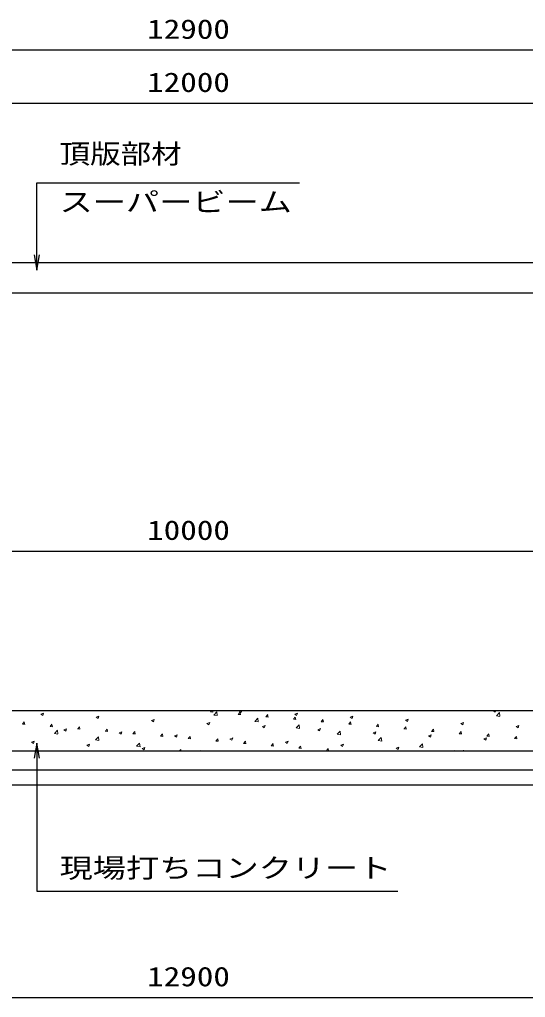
# Model space of a CAD drawing. Units: millimetres at full size. Extents: x 0 to 84100, y 0 to 59400.
# Drawn here: x 13822 to 20492, y 31720 to 44601 of the extents above; entities that cross this region are included whole.
import ezdxf
from ezdxf.enums import TextEntityAlignment as Align

# ---------------------------------------------------------------- set-up
doc = ezdxf.new("R2010")
doc.units = ezdxf.units.MM
for name, color, linetype, lineweight in [('D-DCR-HCHn', 4, 'Continuous', 9), ('D-STR-DIM', 7, 'Continuous', 25), ('D-STR-STRn', 1, 'Continuous', 25), ('D-STR-TXT', 7, 'Continuous', 25)]:
    doc.layers.add(name, color=color, linetype=linetype, lineweight=lineweight)
doc.styles.add('ＭＳ ゴシック', font='')
doc.styles.get('ＭＳ ゴシック').set_extended_font_data('MS Gothic')

# ---------------------------------------------------------------- blocks, each defined once
blk = doc.blocks.new('open_arrow')
at = {"color": 0, "linetype": 'Continuous', "lineweight": -2}
blk.add_lwpolyline([(7.5, 1.25), (0, 0), (7.5, -1.25)], dxfattribs=at)

msp = doc.modelspace()

# ---------------------------------------------------------------- linework, layer by layer
at = {"layer": 'D-DCR-HCHn'}
for p, q in [((14103.044, 35450.29), (14128.313, 35433.246)), ((14103.201, 35450.318), (14138.77, 35463.972)), ((14128.338, 35433.329), (14138.638, 35464.027)), ((14833.263, 35409.633), (14868.833, 35423.286)), ((14858.399, 35392.645), (14868.7, 35423.343)), ((16339.762, 35479.813), (16370.126, 35477.156)), ((16340.225, 35479.82), (16357.157, 35500)), ((16370.255, 35475.922), (16365.814, 35500)), ((16382.831, 35439.754), (16422.399, 35480.992)), ((16382.953, 35439.316), (16428.133, 35432.308)), ((16428.053, 35432.653), (16422.441, 35480.898)), ((16704.13, 35447.935), (16734.494, 35445.278)), ((16704.594, 35447.942), (16729.084, 35477.128)), ((16720.061, 35492.081), (16745.33, 35475.037)), ((16720.222, 35492.108), (16740.781, 35500)), ((16734.623, 35444.041), (16728.749, 35475.884)), ((16745.355, 35475.121), (16753.703, 35500)), ((17068.963, 35416.064), (17093.453, 35445.25)), ((17098.99, 35412.161), (17093.117, 35444.003)), ((17450.123, 35451.396), (17475.392, 35434.352)), ((17450.284, 35451.423), (17485.854, 35465.077)), ((17475.417, 35434.437), (17485.717, 35465.135)), ((18180.347, 35410.738), (18215.917, 35424.391)), ((18205.479, 35393.752), (18215.779, 35424.45)), ((20067.141, 35493.187), (20092.41, 35476.143)), ((20067.306, 35493.213), (20084.987, 35500)), ((20092.435, 35476.229), (20100.411, 35500)), ((20110.588, 35430.099), (20150.155, 35471.336)), ((20110.711, 35429.652), (20155.891, 35422.645)), ((20155.811, 35422.997), (20150.198, 35471.241)), ((13859.67, 35320.846), (13890.034, 35318.19)), ((13860.126, 35320.854), (13884.616, 35350.04)), ((13890.164, 35316.972), (13884.291, 35348.815)), ((14224.495, 35288.975), (14248.986, 35318.162)), ((14254.532, 35285.091), (14248.658, 35316.934)), ((14833.105, 35409.605), (14858.374, 35392.561)), ((15563.167, 35368.921), (15588.436, 35351.876)), ((15563.326, 35368.947), (15598.895, 35382.601)), ((15588.461, 35351.96), (15598.761, 35382.658)), ((16293.228, 35328.236), (16318.498, 35311.191)), ((16293.389, 35328.262), (16328.958, 35341.916)), ((16318.523, 35311.276), (16328.823, 35341.974)), ((16924.989, 35355.67), (16964.557, 35396.908)), ((16925.111, 35355.23), (16970.291, 35348.223)), ((16970.211, 35348.568), (16964.599, 35396.813)), ((17023.451, 35287.577), (17059.021, 35301.231)), ((17048.584, 35270.591), (17058.884, 35301.289)), ((17068.498, 35416.057), (17098.862, 35413.4)), ((17432.866, 35384.179), (17463.23, 35381.522)), ((17433.333, 35384.186), (17457.823, 35413.372)), ((17463.358, 35380.28), (17457.485, 35412.123)), ((17467.147, 35271.585), (17506.715, 35312.823)), ((17512.37, 35264.484), (17506.757, 35312.728)), ((17797.235, 35352.3), (17827.599, 35349.644)), ((17797.702, 35352.307), (17822.192, 35381.494)), ((17827.726, 35348.399), (17821.852, 35380.242)), ((18161.603, 35320.422), (18191.967, 35317.766)), ((18162.071, 35320.429), (18186.561, 35349.616)), ((18180.185, 35410.711), (18205.454, 35393.667)), ((18192.094, 35316.519), (18186.22, 35348.362)), ((18526.441, 35288.551), (18550.931, 35317.737)), ((18556.461, 35284.638), (18550.588, 35316.481)), ((18910.246, 35370.027), (18935.515, 35352.982)), ((18910.41, 35370.052), (18945.979, 35383.706)), ((18935.54, 35353.068), (18945.841, 35383.766)), ((19640.308, 35329.342), (19665.577, 35312.298)), ((19640.473, 35329.367), (19676.042, 35343.021)), ((19665.602, 35312.383), (19675.902, 35343.081)), ((20370.535, 35288.682), (20406.105, 35302.336)), ((20395.663, 35271.699), (20405.964, 35302.397)), ((14224.038, 35288.968), (14254.402, 35286.312)), ((14281.549, 35197.156), (14321.116, 35238.394)), ((14281.669, 35196.722), (14326.849, 35189.715)), ((14326.77, 35190.055), (14321.158, 35238.3)), ((14406.272, 35245.76), (14431.541, 35228.716)), ((14406.43, 35245.787), (14442, 35259.441)), ((14431.566, 35228.799), (14441.867, 35259.497)), ((14588.407, 35257.09), (14618.771, 35254.433)), ((14588.865, 35257.097), (14613.355, 35286.284)), ((14618.899, 35253.211), (14613.026, 35285.053)), ((14952.775, 35225.212), (14983.139, 35222.555)), ((14953.234, 35225.219), (14977.724, 35254.405)), ((14983.267, 35221.33), (14977.394, 35253.173)), ((15136.334, 35205.075), (15161.603, 35188.031)), ((15136.493, 35205.102), (15172.062, 35218.755)), ((15161.628, 35188.115), (15171.928, 35218.813)), ((15317.143, 35193.334), (15347.507, 35190.677)), ((15317.603, 35193.341), (15342.094, 35222.527)), ((15347.635, 35189.449), (15341.761, 35221.292)), ((15681.973, 35161.463), (15706.463, 35190.649)), ((15712.002, 35157.569), (15706.129, 35189.412)), ((15866.396, 35164.39), (15891.665, 35147.346)), ((15866.556, 35164.416), (15902.125, 35178.07)), ((15891.69, 35147.43), (15901.99, 35178.128)), ((17023.29, 35287.551), (17048.559, 35270.507)), ((17467.269, 35271.144), (17512.449, 35264.137)), ((17753.352, 35246.866), (17778.621, 35229.822)), ((17753.514, 35246.892), (17789.084, 35260.546)), ((17778.646, 35229.907), (17788.946, 35260.605)), ((18009.306, 35187.501), (18048.873, 35228.738)), ((18009.428, 35187.059), (18054.607, 35180.052)), ((18054.528, 35180.399), (18048.915, 35228.644)), ((18483.413, 35206.181), (18508.682, 35189.137)), ((18483.577, 35206.207), (18519.146, 35219.86)), ((18508.707, 35189.222), (18519.008, 35219.92)), ((18525.971, 35288.544), (18556.335, 35285.888)), ((18890.339, 35256.666), (18920.703, 35254.01)), ((18890.81, 35256.673), (18915.3, 35285.859)), ((18920.829, 35252.758), (18914.955, 35284.601)), ((19213.475, 35165.496), (19238.744, 35148.452)), ((19213.64, 35165.521), (19249.209, 35179.175)), ((19238.769, 35148.538), (19249.069, 35179.236)), ((19254.707, 35224.788), (19285.071, 35222.132)), ((19255.179, 35224.795), (19279.669, 35253.981)), ((19285.197, 35220.877), (19279.323, 35252.72)), ((19619.075, 35192.91), (19649.439, 35190.254)), ((19619.549, 35192.917), (19644.039, 35222.103)), ((19649.564, 35188.997), (19643.691, 35220.839)), ((19983.918, 35161.038), (20008.408, 35190.225)), ((20013.932, 35157.116), (20008.058, 35188.959)), ((20370.369, 35288.657), (20395.638, 35271.613)), ((13979.44, 35081.914), (14004.709, 35064.87)), ((13979.597, 35081.941), (14015.167, 35095.595)), ((14004.733, 35064.953), (14015.034, 35095.651)), ((14709.501, 35041.229), (14734.77, 35024.185)), ((14709.66, 35041.256), (14745.229, 35054.91)), ((14734.795, 35024.269), (14745.095, 35054.967)), ((14823.707, 35113.072), (14863.274, 35154.309)), ((14823.828, 35112.636), (14869.007, 35105.629)), ((14868.929, 35105.971), (14863.316, 35154.216)), ((15365.865, 35028.987), (15405.432, 35070.225)), ((15411.087, 35021.886), (15405.474, 35070.131)), ((15681.511, 35161.456), (15711.875, 35158.799)), ((16045.879, 35129.578), (16076.243, 35126.921)), ((16046.342, 35129.585), (16070.832, 35158.771)), ((16076.37, 35125.688), (16070.497, 35157.531)), ((16410.248, 35097.7), (16440.612, 35095.043)), ((16410.711, 35097.706), (16435.202, 35126.893)), ((16440.738, 35093.808), (16434.864, 35125.651)), ((16596.457, 35123.705), (16621.726, 35106.661)), ((16596.619, 35123.731), (16632.188, 35137.385)), ((16621.751, 35106.746), (16632.051, 35137.444)), ((16774.616, 35065.821), (16804.98, 35063.165)), ((16775.081, 35065.828), (16799.571, 35095.015)), ((16805.105, 35061.927), (16799.232, 35093.77)), ((17139.45, 35033.95), (17163.94, 35063.136)), ((17169.473, 35030.047), (17163.6, 35061.889)), ((17326.519, 35083.02), (17351.788, 35065.976)), ((17326.681, 35083.046), (17362.251, 35096.7)), ((17351.813, 35066.061), (17362.113, 35096.759)), ((18056.58, 35042.336), (18081.85, 35025.291)), ((18056.744, 35042.361), (18092.313, 35056.015)), ((18081.874, 35025.377), (18092.175, 35056.075)), ((18551.464, 35103.416), (18591.031, 35144.654)), ((18551.586, 35102.973), (18596.766, 35095.966)), ((18596.686, 35096.315), (18591.074, 35144.559)), ((19093.622, 35019.331), (19133.189, 35060.569)), ((19138.844, 35012.23), (19133.232, 35060.475)), ((19943.537, 35124.811), (19968.806, 35107.767)), ((19943.702, 35124.836), (19979.272, 35138.49)), ((19968.83, 35107.853), (19979.131, 35138.551)), ((19983.444, 35161.032), (20013.808, 35158.375)), ((20347.812, 35129.154), (20378.176, 35126.497)), ((20348.287, 35129.16), (20372.777, 35158.347)), ((20378.3, 35125.235), (20372.426, 35157.078)), ((15365.986, 35028.551), (15411.166, 35021.544)), ((15439.563, 35000.545), (15464.832, 34983.5)), ((15439.723, 35000.57), (15475.292, 35014.224)), ((15464.857, 34983.584), (15475.157, 35014.282)), ((15932.104, 34970), (15947.59, 34986.14)), ((15949.499, 34970), (15947.632, 34986.046)), ((16196.135, 34970), (16205.355, 34973.539)), ((16204.011, 34970), (16205.218, 34973.598)), ((17138.984, 35033.943), (17169.348, 35031.287)), ((17503.352, 35002.065), (17533.716, 34999.409)), ((17503.819, 35002.072), (17528.31, 35031.258)), ((17533.841, 34998.166), (17527.967, 35030.009)), ((17867.72, 34970.187), (17869.859, 34970)), ((17868.189, 34970.194), (17892.679, 34999.38)), ((17897.523, 34970), (17892.335, 34998.128)), ((18786.642, 35001.651), (18811.911, 34984.606)), ((18786.807, 35001.675), (18822.376, 35015.329)), ((18811.936, 34984.692), (18822.236, 35015.39)), ((19093.744, 35018.888), (19138.924, 35011.881)), ((19540.341, 34970), (19552.439, 34974.644)), ((19550.719, 34970), (19552.298, 34974.706)), ((19669.126, 34970), (19675.347, 34976.484)), ((19676.133, 34970), (19675.39, 34976.39))]:
    msp.add_line(p, q, dxfattribs=at)
at = {"layer": 'D-STR-DIM'}
for p, q in [((9600, 44200), (22500, 44200)), ((10050, 43500), (22050, 43500)), ((11050, 37600), (21050, 37600)), ((9600, 31720), (22500, 31720))]:
    msp.add_line(p, q, dxfattribs=at)
at = {"layer": 'D-STR-STRn'}
for p, q in [((9905, 41400), (22195, 41400)), ((10950, 41000), (21150, 41000)), ((10350, 35500), (21750, 35500)), ((9500, 34970), (22600, 34970)), ((9500, 34720), (22600, 34720)), ((9500, 34520), (22600, 34520))]:
    msp.add_line(p, q, dxfattribs=at)
at = {"layer": 'D-STR-TXT'}
for points in [[(14050, 41300), (14050, 42451.777), (14250, 42451.777), (17512.437, 42451.777)], [(14050, 35070), (14050, 33120), (14250, 33120), (18811.168, 33120)]]:
    msp.add_lwpolyline(points, dxfattribs=at)

# ---------------------------------------------------------------- block references
at = {"layer": 'D-STR-TXT', "xscale": 26.7, "yscale": 26.7}
for p, rotation in [((14050, 41300), 90), ((14050, 35070), 270)]:
    msp.add_blockref('open_arrow', p, dxfattribs=dict(at, rotation=rotation))

# ---------------------------------------------------------------- texts
at = {"layer": 'D-STR-DIM', "style": 'ＭＳ ゴシック', "width": 1.25}
for s, p in [('12900', (16050, 44475)), ('12000', (16050, 43775)), ('10000', (16050, 37875)), ('12900', (16050, 31995))]:
    msp.add_text(s, height=256.6, dxfattribs=at).set_placement(p, align=Align.MIDDLE_CENTER)
at = {"layer": 'D-STR-TXT', "style": 'ＭＳ ゴシック', "width": 1.15}
msp.add_text('頂版部材\u3000\u3000\u3000\u3000', height=256.6, dxfattribs=at).set_placement((14350, 42960.406), align=Align.TOP_LEFT)
at = {"layer": 'D-STR-TXT', "style": 'ＭＳ ゴシック', "width": 1.25}
for s, p in [('スーパービーム', (14350, 41993.147)), ('現場打ちコンクリート', (14350, 33220))]:
    msp.add_text(s, height=256.6, dxfattribs=at).set_placement(p, align=Align.BOTTOM_LEFT)

doc.saveas('drawing.dxf')
